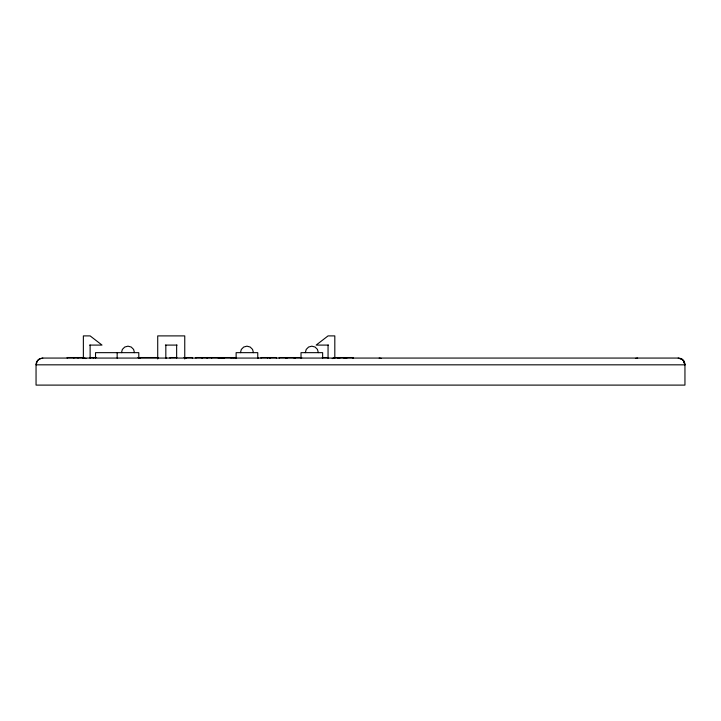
<?xml version="1.0" encoding="UTF-8"?>
<svg xmlns="http://www.w3.org/2000/svg" width="721" height="721" viewBox="0 0 721 721"><rect width="100%" height="100%" fill="white"/><g stroke="black" fill="none" stroke-linecap="round" stroke-linejoin="round"><path stroke-width="1.08" d="M339.023 358.067L339.645 357.526M353.011 357.526L353.002 358.067L353.056 357.526L333.94 357.526M267.473 358.067L267.491 357.526M287.057 358.067L287.084 357.526M294.132 357.526L294.105 358.067L293.681 357.526M339.843 358.067L339.933 357.526M295.475 357.526L295.358 358.067L295.06 357.526M338.095 357.526L337.825 358.067L337.888 357.526M121.489 352.659L122.354 349.415L124.733 347.035L127.978 346.17L131.222 347.035L133.601 349.415L134.466 352.659M240.454 352.659L241.319 349.415L243.698 347.035L246.942 346.17L250.187 347.035L252.566 349.415L253.431 352.659M305.344 352.659L306.209 349.415L308.588 347.035L311.832 346.17L315.077 347.035L317.456 349.415L318.322 352.659M338.582 357.913L338.753 357.526M343.944 358.067L344.449 357.526L344.503 358.067M157.457 358.067L157.764 357.526L137.954 357.526M40.187 358.598L37.546 360.581A6.759 6.759 0 0 0 36.05 364.826L36.05 385.104L684.95 385.104L684.95 364.826L683.454 360.581L680.813 358.598A6.759 6.759 0 0 1 684.418 362.203L682.436 359.563A6.759 6.759 0 0 0 678.191 358.067L42.809 358.067L40.187 358.598A6.759 6.759 0 0 0 37.546 360.581L36.05 364.826L684.95 364.826A6.759 6.759 0 0 0 683.454 360.581M39.43 358.968L42.809 358.067M635.426 358.436L637.634 358.067M89.674 345.089L102.022 345.089L90.125 335.896L83.366 335.896L83.366 358.067A6.759 6.759 0 0 1 85.97 358.589M165.379 345.089L177.096 345.089M328.506 345.089L316.159 345.089L328.055 335.896L334.814 335.896L334.814 358.067A6.759 6.759 0 0 0 332.21 358.589M89.719 357.526L96.587 357.526M176.726 357.526L170.021 357.526L170.021 358.067M183.972 357.526L192.318 357.526L192.318 358.067M236.434 357.526L195.914 357.526L195.914 358.067M322.233 357.526L328.443 357.526M379.156 358.067L381.364 358.436M678.191 358.067L682.436 359.563M207.197 357.526L207.504 358.067L207.504 357.526M684.049 362.438L684.95 364.826M206.909 357.526L207.044 358.067M338.5 357.526L338.564 358.067M345.485 357.526L345.521 358.067M157.737 357.526L157.737 358.067M222.176 357.526L222.185 358.067M353.056 357.526L353.056 358.067M346.855 357.526L346.855 358.067M345.99 357.526L345.99 358.067M344.971 357.526L344.971 358.067M328.055 345.089L328.055 358.247M322.647 358.193L322.647 352.659L301.017 352.659L301.017 358.193M301.648 358.067L301.648 357.526L279.225 357.526L279.225 358.067M295.123 357.526L295.123 358.067M286.579 357.526L286.579 358.067M286.3 357.526L286.3 358.067M285.84 357.526L285.84 358.067M276.35 358.067L276.35 357.526L261.047 357.526L261.047 358.067M270.141 357.526L270.141 358.067M269.825 357.526L269.825 358.067M258.524 357.526L258.524 358.067M257.757 358.193L257.757 352.659L236.127 352.659L236.127 358.193M236.046 357.526L236.046 358.067M235.046 357.526L235.046 358.067M233.063 357.526L233.063 358.067M231.071 357.526L231.071 358.067M224.546 357.526L224.546 358.067M223.618 357.526L223.618 358.067M221.816 357.526L221.816 358.067M220.04 357.526L220.04 358.067M219.671 357.526L219.671 358.067M218.211 357.526L218.211 358.067M211.686 357.526L211.686 358.067M202.448 357.526L202.448 358.067M202.259 357.526L202.259 358.067M202.123 357.526L202.123 358.067M186.108 357.526L186.108 358.067M185.973 357.526L185.973 358.067M185.784 357.526L185.784 358.067M184.756 358.977L184.756 335.896L157.719 335.896L157.719 358.977M176.645 345.089L176.645 358.067M176.546 357.526L176.546 358.067M166.56 357.526L166.56 358.067M165.83 345.089L165.83 358.067M140.352 357.526L140.352 358.067M140.117 357.526L140.117 358.067M138.792 358.193L138.792 352.659L95.532 352.659L95.532 358.193M117.162 352.659L117.162 358.193M93.288 357.526L93.288 358.067M90.125 345.089L90.125 358.247M83.501 358.067L83.501 357.526L67.179 357.526L67.179 358.067M82.509 357.526L82.509 358.067M78.012 357.526L78.012 358.067M73.903 357.526L73.903 358.067M337.734 358.067L337.626 357.526L337.707 358.067"/></g></svg>
